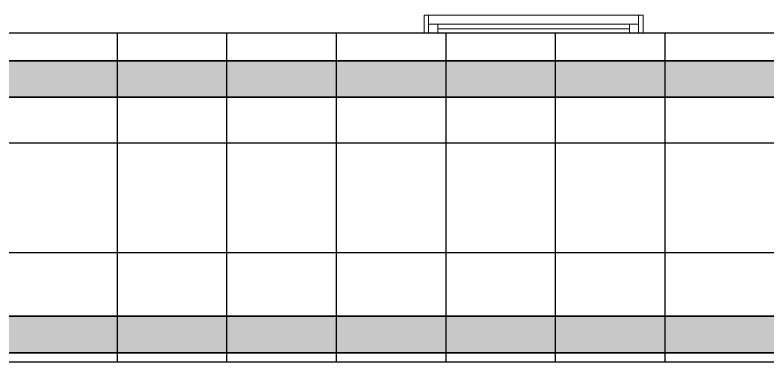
# Model space of a CAD drawing. Extents: x -509638 to 57327, y -29287 to 19916.
# Drawn here: x 35336 to 39459, y -2710 to -810 of the extents above; entities that cross this region are included whole.
import ezdxf

# ---------------------------------------------------------------- set-up
doc = ezdxf.new("R2010")
doc.units = 0
doc.header["$LTSCALE"] = 0.25
doc.linetypes.add('DASHDOT', pattern=[25.4, 12.7, -6.35, 0, -6.35])
for name, color, linetype, lineweight in [('01-First Floor$0$Aluminum', 251, 'Continuous', 5), ('01-First Floor$0$Walls', 251, 'Continuous', 5), ('E-CABL-TRAY', 10, 'Continuous', 35), ('E-LITE-CLNG-CNDT', 6, 'DASHDOT', 35), ('T-CABL-TRAY', 60, 'Continuous', 35)]:
    doc.layers.add(name, color=color, linetype=linetype, lineweight=lineweight)
doc.layers.add('01-First Floor$0$FALSE CEILING', color=251, linetype='Continuous')

# ---------------------------------------------------------------- blocks, each defined once
blk = doc.blocks.new('01-First Floor$0$A$C37be4daf')
at = {"layer": '01-First Floor$0$Aluminum'}
for p, q in [((1416, 598.2), (216, 598.2)), ((241, 498.2), (241, 598.2)), ((291, 548.2), (291, 598.2)), ((1341, 548.2), (1341, 598.2)), ((1391, 498.2), (1391, 598.2)), ((1391, 548.2), (241, 548.2)), ((291, 573.2), (1341, 573.2)), ((1416, 498.2), (216, 498.2))]:
    blk.add_line(p, q, dxfattribs=at)
at = {"layer": '01-First Floor$0$Walls'}
for p, q in [((216, 498.2), (216, 598.2)), ((1416, 498.2), (1416, 598.2))]:
    blk.add_line(p, q, dxfattribs=at)
blk = doc.blocks.new('01-First Floor')
at = {"layer": '01-First Floor$0$FALSE CEILING', "linetype": 'Continuous'}
for p, q in [((35896.4, -2710), (35896.4, -910)), ((36496.4, -2710), (36496.4, -910)), ((37096.4, -2710), (37096.4, -910)), ((37696.4, -2710), (37696.4, -910)), ((38296.4, -2710), (38296.4, -910)), ((38896.4, -2710), (38896.4, -910)), ((8296.4, -1510), (48976, -1510)), ((8296.4, -2110), (48976, -2110))]:
    blk.add_line(p, q, dxfattribs=at)
at = {"layer": '01-First Floor$0$FALSE CEILING'}
blk.add_lwpolyline([(48976, -910), (8296.4, -910), (8296.4, -2710), (48976, -2710), (48976, -910)], dxfattribs=at)
at = {"layer": '01-First Floor$0$Walls'}
blk.add_line((34876, -910), (42876, -910), dxfattribs=at)
at = {"xscale": -1, "rotation": 180}
blk.add_blockref('01-First Floor$0$A$C37be4daf', (37360, -311.8), dxfattribs=at)
blk = doc.blocks.new('*U27')
at = {"lineweight": 0}
h = blk.add_hatch(dxfattribs=at)
h.set_pattern_fill('HEX', color=253, scale=8, angle=270, style=0)
h.set_pattern_definition([(270, (1e-10, -7838.563), (43.9941, 8e-13), [25.4, -50.8]), (30, (1e-10, -7838.563), (-21.99705, 38.1), [25.4, -50.8]), (330, (1e-10, -7863.963), (21.99705, 38.1), [25.4, -50.8])])
h.paths.add_polyline_path([(0, 0), (-200, 0), (-200, -9525), (0, -9525)])
at = {"color": 0}
for p, q in [((0, 0), (0, -9525)), ((-200, 0), (-200, -9525))]:
    blk.add_line(p, q, dxfattribs=at)
blk = doc.blocks.new('*U51')
at = {"lineweight": 0}
h = blk.add_hatch(dxfattribs=at)
h.set_pattern_fill('HEX', color=253, scale=8, angle=270, style=0)
h.set_pattern_definition([(270, (2e-10, -9388.563), (43.9941, 8e-13), [25.4, -50.8]), (30, (2e-10, -9388.563), (-21.99705, 38.1), [25.4, -50.8]), (330, (2e-10, -9413.963), (21.99705, 38.1), [25.4, -50.8])])
h.paths.add_polyline_path([(-200, -9550), (0, -9550), (0, 0), (-200, 0)])
at = {"color": 0}
for p, q in [((0, 0), (0, -9550)), ((-200, 0), (-200, -9550))]:
    blk.add_line(p, q, dxfattribs=at)

msp = doc.modelspace()

# ---------------------------------------------------------------- block references
at = {"layer": 'E-CABL-TRAY', "xscale": -1, "rotation": 90}
msp.add_blockref('*U27', (34876, -1260), dxfattribs=at)
at = {"layer": 'E-LITE-CLNG-CNDT'}
msp.add_blockref('01-First Floor', (0, 0), dxfattribs=at)
at = {"layer": 'T-CABL-TRAY', "linetype": 'Continuous', "xscale": -1, "rotation": 90}
msp.add_blockref('*U51', (33326, -2660), dxfattribs=at)

doc.saveas('drawing.dxf')
